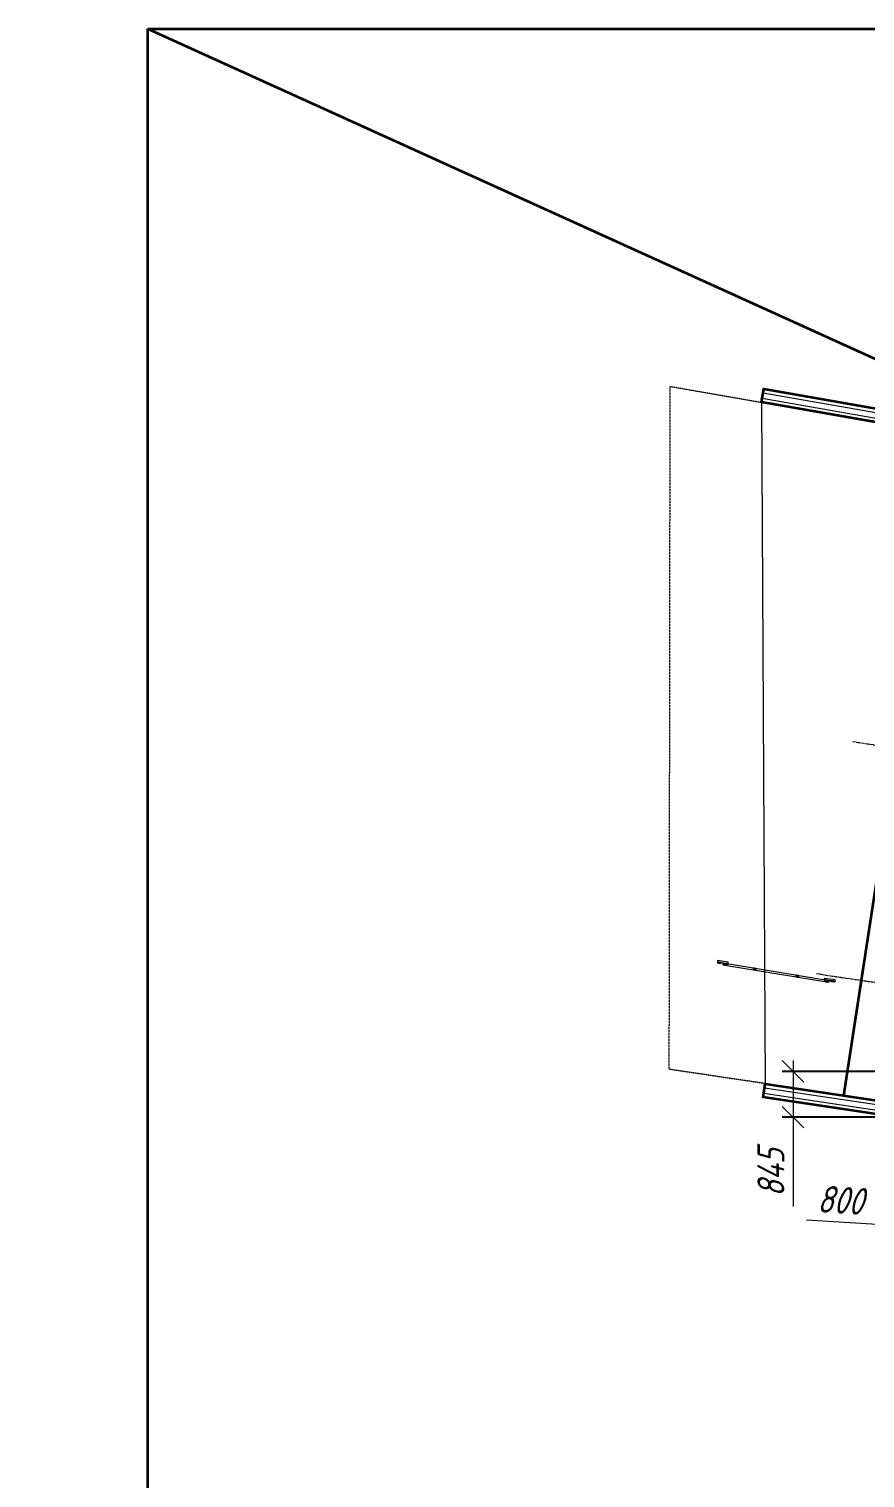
# Model space of a CAD drawing. Header units: millimetres. Extents: x 263685 to 14136308, y -2404013 to 2433772.
# Drawn here: x 6807863 to 6823328, y -747820 to -721015 of the extents above; entities that cross this region are included whole.
import ezdxf
from ezdxf import colors
from ezdxf.entities.mleader import LeaderData, LeaderLine
from ezdxf.math import Vec2, Vec3

# ---------------------------------------------------------------- set-up
doc = ezdxf.new("R2010")
doc.units = ezdxf.units.MM
for name, pattern in [('K5LT_AXLED', [19.5, 15, -1.5, 1.5, -1.5]), ('осевая', [2, 1.25, -0.25, 0.25, -0.25]), ('Штриховая', [3, 2, -1])]:
    doc.linetypes.add(name, pattern=pattern)
for name, color, linetype, lineweight in [('(m)Металл', 7, 'Continuous', 25), ('(m)Размер', 5, 'Continuous', 18), ('(m)Штриховка', 8, 'Continuous', 9), ('1-Бетон', 106, 'Continuous', 35), ('ИС_Med', 7, 'Continuous', 35), ('ИС_Мвн', 3, 'Continuous', 18), ('ИС_МП_Тон', 3, 'Continuous', 18), ('ИС_МП_Штр', 2, 'Continuous', 9), ('ИС_ОПОР_Невид', 4, 'Штриховая', 18), ('ИС_Ось', 3, 'осевая', 18), ('ИС_Разм', 3, 'Continuous', 18), ('ИС_Тонкая', 3, 'Continuous', 18)]:
    doc.layers.add(name, color=color, linetype=linetype, lineweight=lineweight)
doc.layers.add('0 VIEW0', color=7, linetype='Continuous')
doc.styles.add('0', font='isocpeur.ttf', dxfattribs={"width": 0.8, "oblique": 15})
doc.styles.add('ISOCPEUR', font='isocpeur.ttf', dxfattribs={"width": 0.8, "oblique": 15, "height": 2.5})
doc.dimstyles.new('М200', dxfattribs={"dimscale": 200, "dimtxt": 2.5, "dimasz": 2, "dimexe": 1, "dimexo": 1, "dimgap": 0.8, "dimtad": 1, "dimdec": 0, "dimzin": 0, "dimdsep": 46, "dimtxsty": '0', "dimblk": 'OBLIQUE', "dimcen": 0.09, "dimdle": 1, "dimclrd": 256, "dimclre": 256, "dimclrt": 256, "dimadec": 4, "dimazin": 0, "dimtfac": 1, "dimtdec": 0, "dimtmove": 1, "dimatfit": 2, "dimfxl": 1, "dimtolj": 1, "dimtzin": 0, "dimlwd": -1, "dimarcsym": 0})

# ---------------------------------------------------------------- blocks, each defined once
blk = doc.blocks.new('_OBLIQUE')
at = {"color": 0, "linetype": 'ByBlock', "lineweight": -2}
blk.add_line((0.5, 0.5), (-0.5, -0.5), dxfattribs=at)
blk = doc.blocks.new('*D1336')
at = {"layer": 'Defpoints', "color": 0, "transparency": 16777216}
for p in [(6824032, -740298), (6821997, -741145), (6823997, -741145)]:
    blk.add_point(p, dxfattribs=at)
at = {"layer": 'ИС_Разм', "lineweight": -2, "transparency": 16777216}
for p, q in [((6823832, -740298), (6821797, -740298)), ((6823797, -741145), (6821797, -741145))]:
    blk.add_line(p, q, dxfattribs=at)
at = {"layer": 'ИС_Разм', "transparency": 16777216}
for p, q in [((6821997, -740098), (6821997, -741145)), ((6821997, -741145), (6821997, -742799))]:
    blk.add_line(p, q, dxfattribs=at)
at = {"layer": 'ИС_Разм', "transparency": 16777216, "xscale": 400, "yscale": 400, "zscale": 400}
for p, rotation in [((6821997, -740298), 90), ((6821997, -741145), 270)]:
    blk.add_blockref('_OBLIQUE', p, dxfattribs=dict(at, rotation=rotation))
at = {"layer": 'ИС_Разм', "transparency": 16777216, "insert": (6821587, -742172), "char_height": 500, "attachment_point": 5, "rotation": 90, "style": '0'}
blk.add_mtext('\\A1;845', dxfattribs=at)
blk = doc.blocks.new('_None')
blk = doc.blocks.new('*D1347')
at = {"layer": 'Defpoints', "color": 0, "transparency": 16777216}
for p in [(6823998, -740847), (6824797, -740897), (6823855, -743152)]:
    blk.add_point(p, dxfattribs=at)
at = {"layer": 'ИС_Разм', "lineweight": -2, "transparency": 16777216}
for p, q in [((6823986, -741047), (6823843, -743351)), ((6824784, -741096), (6824641, -743401))]:
    blk.add_line(p, q, dxfattribs=at)
at = {"layer": 'ИС_Разм', "transparency": 16777216}
for p, q in [((6823855, -743152), (6822244, -743052)), ((6824853, -743214), (6823855, -743152))]:
    blk.add_line(p, q, dxfattribs=at)
at = {"layer": 'ИС_Разм', "transparency": 16777216, "xscale": 400, "yscale": 400, "zscale": 400}
for p, rotation in [((6823855, -743152), 176.4518805955387), ((6824654, -743201), 356.4518805955387)]:
    blk.add_blockref('_OBLIQUE', p, dxfattribs=dict(at, rotation=rotation))
at = {"layer": 'ИС_Разм', "transparency": 16777216, "insert": (6822875, -742680), "char_height": 500, "attachment_point": 5, "rotation": 356.4519, "style": '0'}
blk.add_mtext('\\A1;800', dxfattribs=at)
blk = doc.blocks.new('крепление 1')
at = {"layer": '(m)Металл'}
for points in [[(-3953, -39257), (-3893, -39257), (-3893, -39262), (-3953, -39262)], [(-3753, -39257), (-3813, -39257), (-3813, -39262), (-3753, -39262)]]:
    blk.add_lwpolyline(points, close=True, dxfattribs=at)
at = {"layer": '(m)Размер'}
for p, q in [((-3941, -39257), (-3941, -39256)), ((-3941, -39256), (-3933, -39256)), ((-3933, -39257), (-3941, -39257)), ((-3939, -39250), (-3940, -39251)), ((-3940, -39251), (-3940, -39256)), ((-3940, -39256), (-3933, -39256)), ((-3933, -39250), (-3939, -39250)), ((-3937, -39251), (-3937, -39256)), ((-3937, -39256), (-3937, -39262)), ((-3933, -39250), (-3927, -39250)), ((-3925, -39256), (-3933, -39256)), ((-3925, -39256), (-3933, -39256)), ((-3933, -39257), (-3925, -39257)), ((-3929, -39251), (-3929, -39256)), ((-3929, -39256), (-3929, -39262)), ((-3927, -39250), (-3925, -39251)), ((-3925, -39251), (-3925, -39256)), ((-3925, -39257), (-3925, -39256)), ((-3781, -39257), (-3781, -39256)), ((-3781, -39256), (-3773, -39256)), ((-3773, -39257), (-3781, -39257)), ((-3779, -39250), (-3780, -39251)), ((-3780, -39251), (-3780, -39256)), ((-3780, -39256), (-3773, -39256)), ((-3773, -39250), (-3779, -39250)), ((-3777, -39256), (-3777, -39262)), ((-3776, -39251), (-3776, -39256)), ((-3773, -39250), (-3767, -39250)), ((-3765, -39256), (-3773, -39256)), ((-3765, -39256), (-3773, -39256)), ((-3773, -39257), (-3765, -39257)), ((-3769, -39251), (-3769, -39256)), ((-3769, -39256), (-3769, -39262)), ((-3767, -39250), (-3765, -39251)), ((-3765, -39251), (-3765, -39256)), ((-3765, -39257), (-3765, -39256))]:
    blk.add_line(p, q, dxfattribs=at)
for points in [[(-3753, -39292), (-3953, -39292), (-3953, -39262), (-3753, -39262)], [(-3753, -39265), (-3953, -39265), (-3953, -39262), (-3753, -39262)]]:
    blk.add_lwpolyline(points, close=True, dxfattribs=at)
for centre, radius, start, end in [((-3938, -39253), 2.64, 46.7539, 119.0633), ((-3933, -39260), 9.55, 90, 113.1373), ((-3937, -39256), 0.6, 0, 90), ((-3933, -39260), 9.55, 66.8627, 90), ((-3927, -39253), 2.64, 60.9367, 133.2461), ((-3928, -39256), 0.6, 90, 180), ((-3778, -39253), 2.64, 46.7539, 119.0633), ((-3777, -39256), 0.6, 0, 90), ((-3773, -39260), 9.55, 90, 113.1373), ((-3773, -39260), 9.55, 66.8627, 90), ((-3767, -39253), 2.64, 60.9367, 133.2461), ((-3768, -39256), 0.6, 90, 180)]:
    blk.add_arc(centre, radius, start, end, dxfattribs=at)
at = {"layer": '0 VIEW0', "color": 0, "linetype": 'K5LT_AXLED', "lineweight": 18}
for p, q in [((-3933, -39247), (-3933, -39262)), ((-3773, -39247), (-3773, -39262))]:
    blk.add_line(p, q, dxfattribs=at)
blk = doc.blocks.new('*U1312')
at = {"layer": '(m)Размер', "xscale": -1, "rotation": 180}
blk.add_blockref('крепление 1', (3853, -39270), dxfattribs=at)
blk = doc.blocks.new('*U1313')
at = {"layer": 'ИС_Тонкая', "color": 0, "linetype": 'ByBlock', "lineweight": -2}
blk.add_blockref('*U1312', (0, 0), dxfattribs=at)
blk = doc.blocks.new('*U1314')
at = {"layer": '(m)Размер', "xscale": -1, "rotation": 180}
blk.add_blockref('крепление 1', (3853, -39270), dxfattribs=at)
blk = doc.blocks.new('*U1315')
at = {"layer": 'ИС_Тонкая', "color": 0, "linetype": 'ByBlock', "lineweight": -2}
blk.add_blockref('*U1314', (0, 0), dxfattribs=at)
blk = doc.blocks.new('Грязезащита_план')
at = {"layer": '(m)Штриховка'}
h = blk.add_hatch(dxfattribs=at)
h.set_pattern_fill('ANSI31', color=256, angle=90)
h.set_pattern_definition([(135, (330937.5908, 54764.3752), (-2.24506403, -2.24506403), [])])
h.paths.add_polyline_path([(257769, 68362, -0.414214), (257764, 68358), (257743, 68358, -0.414214), (257739, 68362), (257739, 68383, -0.414214), (257743, 68388), (257764, 68388, -0.414214), (257769, 68383)])
h.paths.add_polyline_path([(257766, 68362, -0.414214), (257764, 68361), (257743, 68361, -0.414214), (257742, 68362), (257742, 68383, -0.414214), (257743, 68385), (257764, 68385, -0.414214), (257766, 68383)], flags=16)
h = blk.add_hatch(dxfattribs=at)
h.set_pattern_fill('ANSI31', color=256, angle=90)
h.set_pattern_definition([(135, (289836.5652, 54764.3752), (-2.24506403, -2.24506403), [])])
h.paths.add_polyline_path([(257739, 68362, 0.414214), (257743, 68358), (257764, 68358, 0.414214), (257769, 68362), (257769, 68383, 0.414214), (257764, 68388), (257743, 68388, 0.414214), (257739, 68383)])
h.paths.add_polyline_path([(257742, 68362, 0.414214), (257743, 68361), (257764, 68361, 0.414214), (257766, 68362), (257766, 68383, 0.414214), (257764, 68385), (257743, 68385, 0.414214), (257742, 68383)], flags=16)
h = blk.add_hatch(dxfattribs=at)
h.set_pattern_fill('ANSI31', color=256, angle=90)
h.set_pattern_definition([(135, (331737.5908, 54764.3752), (-2.24506403, -2.24506403), [])])
h.paths.add_polyline_path([(258569, 68362, -0.414214), (258564, 68358), (258543, 68358, -0.414214), (258539, 68362), (258539, 68383, -0.414214), (258543, 68388), (258564, 68388, -0.414214), (258569, 68383)])
h.paths.add_polyline_path([(258566, 68362, -0.414214), (258564, 68361), (258543, 68361, -0.414214), (258542, 68362), (258542, 68383, -0.414214), (258543, 68385), (258564, 68385, -0.414214), (258566, 68383)], flags=16)
h = blk.add_hatch(dxfattribs=at)
h.set_pattern_fill('ANSI31', color=256, angle=90)
h.set_pattern_definition([(135, (290636.5652, 54764.3752), (-2.24506403, -2.24506403), [])])
h.paths.add_polyline_path([(258539, 68362, 0.414214), (258543, 68358), (258564, 68358, 0.414214), (258569, 68362), (258569, 68383, 0.414214), (258564, 68388), (258543, 68388, 0.414214), (258539, 68383)])
h.paths.add_polyline_path([(258542, 68362, 0.414214), (258543, 68361), (258564, 68361, 0.414214), (258566, 68362), (258566, 68383, 0.414214), (258564, 68385), (258543, 68385, 0.414214), (258542, 68383)], flags=16)
h = blk.add_hatch(dxfattribs=at)
h.set_pattern_fill('ANSI31', color=256, angle=90)
h.set_pattern_definition([(135, (332287.5857, 54764.3758), (-2.24506403, -2.24506403), [])])
h.paths.add_polyline_path([(259119, 68362, -0.414214), (259114, 68358), (259093, 68358, -0.414214), (259089, 68362), (259089, 68383, -0.414214), (259093, 68388), (259114, 68388, -0.414214), (259119, 68383)])
h.paths.add_polyline_path([(259116, 68362, -0.414214), (259114, 68361), (259093, 68361, -0.414214), (259092, 68362), (259092, 68383, -0.414214), (259093, 68385), (259114, 68385, -0.414214), (259116, 68383)], flags=16)
h = blk.add_hatch(dxfattribs=at)
h.set_pattern_fill('ANSI31', color=256, angle=90)
h.set_pattern_definition([(135, (291186.56, 54764.3758), (-2.24506403, -2.24506403), [])])
h.paths.add_polyline_path([(259089, 68362, 0.414214), (259093, 68358), (259114, 68358, 0.414214), (259119, 68362), (259119, 68383, 0.414214), (259114, 68388), (259093, 68388, 0.414214), (259089, 68383)])
h.paths.add_polyline_path([(259092, 68362, 0.414214), (259093, 68361), (259114, 68361, 0.414214), (259116, 68362), (259116, 68383, 0.414214), (259114, 68385), (259093, 68385, 0.414214), (259092, 68383)], flags=16)
at = {"layer": 'ИС_МП_Штр'}
h = blk.add_hatch(dxfattribs=at)
h.set_pattern_fill('ANSI31', color=256, angle=90)
h.set_pattern_definition([(135, (290287.5847, 54764.3752), (-2.24506403, -2.24506403), [])])
h.paths.add_polyline_path([(257190, 68362, 0.414214), (257194, 68358), (257215, 68358, 0.414214), (257220, 68362), (257220, 68383, 0.414214), (257215, 68388), (257194, 68388, 0.414214), (257190, 68383)])
h.paths.add_polyline_path([(257193, 68362, 0.414214), (257194, 68361), (257215, 68361, 0.414214), (257217, 68362), (257217, 68383, 0.414214), (257215, 68385), (257194, 68385, 0.414214), (257193, 68383)], flags=16)
at = {"layer": '(m)Металл'}
for points in [[(257739, 68362), (257739, 68383, -0.414214), (257743, 68388), (257764, 68388, -0.414214), (257769, 68383), (257769, 68362, -0.414214), (257764, 68358), (257743, 68358, -0.414214)], [(257742, 68362), (257742, 68383, -0.414214), (257743, 68385), (257764, 68385, -0.414214), (257766, 68383), (257766, 68362, -0.414214), (257764, 68361), (257743, 68361, -0.414214)], [(258539, 68362), (258539, 68383, -0.414214), (258543, 68388), (258564, 68388, -0.414214), (258569, 68383), (258569, 68362, -0.414214), (258564, 68358), (258543, 68358, -0.414214)], [(258542, 68362), (258542, 68383, -0.414214), (258543, 68385), (258564, 68385, -0.414214), (258566, 68383), (258566, 68362, -0.414214), (258564, 68361), (258543, 68361, -0.414214)], [(259089, 68362), (259089, 68383, -0.414214), (259093, 68388), (259114, 68388, -0.414214), (259119, 68383), (259119, 68362, -0.414214), (259114, 68358), (259093, 68358, -0.414214)], [(259092, 68362), (259092, 68383, -0.414214), (259093, 68385), (259114, 68385, -0.414214), (259116, 68383), (259116, 68362, -0.414214), (259114, 68361), (259093, 68361, -0.414214)]]:
    blk.add_lwpolyline(points, format="xyb", close=True, dxfattribs=at)
at = {"layer": 'ИС_МП_Тон'}
for p, q in [((259149, 68388), (257159, 68388)), ((257159, 68358), (259149, 68358))]:
    blk.add_line(p, q, dxfattribs=at)
for points in [[(257190, 68362), (257190, 68383, -0.414214), (257194, 68388), (257215, 68388, -0.414214), (257220, 68383), (257220, 68362, -0.414214), (257215, 68358), (257194, 68358, -0.414214)], [(257193, 68362), (257193, 68383, -0.414214), (257194, 68385), (257215, 68385, -0.414214), (257217, 68383), (257217, 68362, -0.414214), (257215, 68361), (257194, 68361, -0.414214)]]:
    blk.add_lwpolyline(points, format="xyb", close=True, dxfattribs=at)
at = {"layer": 'ИС_Разм'}
for points in [[(257159, 68388), (257159, 68358), (257159, 68358)], [(259149, 68388), (259149, 68358), (259149, 68358)]]:
    blk.add_lwpolyline(points, dxfattribs=at)

msp = doc.modelspace()

# ---------------------------------------------------------------- linework, layer by layer
at = {"layer": 'ИС_Med', "color": 1}
for points in [[(6823917.4884, -728358.8733), (6821411.9758, -727918.2871), (6821455.267, -727672.1003), (6823917.4884, -728105.0738)], [(6823917.4884, -741145.0738), (6821444.8295, -740776.3489), (6821481.6981, -740529.1087), (6823917.4884, -740892.3357)]]:
    msp.add_lwpolyline(points, dxfattribs=at)
at = {"layer": 'ИС_Ось', "ltscale": 40, "flags": 128}
msp.add_lwpolyline([(6822433.3126, -738489.4947, 0.0082607942), (6825193.3785, -738874.8453, 0.0082607942)], format="xyb", dxfattribs=at)
at = {"layer": 'ИС_Тонкая'}
for p, q in [((6821442.2775, -727745.9687), (6823917.4884, -728181.2245)), ((6821424.9585, -727844.4576), (6823917.4884, -728282.7589)), ((6821470.6402, -740603.2628), (6823917.4884, -740968.1388)), ((6821455.8912, -740702.1692), (6823917.4884, -741069.2445))]:
    msp.add_line(p, q, dxfattribs=at)

# ---------------------------------------------------------------- block references
at = {"layer": 'Defpoints', "color": 4, "rotation": 350.5885101361372}
msp.add_blockref('Грязезащита_план', (6555820.9009, -763710.9192), dxfattribs=at)
at = {"layer": 'ИС_Тонкая'}
for name, p, rotation in [('*U1315', (6820696.6882, -738286.9732), 351.1068672301203), ('*U1313', (6822671.7858, -738613.9844), 352.4180619815263)]:
    msp.add_blockref(name, p, dxfattribs=dict(at, rotation=rotation))

# ---------------------------------------------------------------- dimensions: what is measured, and where the dimension line sits
at = {"layer": 'ИС_Разм'}
dim = msp.add_linear_dim(base=(6821997.4879, -741145.0738), p1=(6824032.0883, -740298.1199), p2=(6823997.4879, -741145.0738), angle=90, dimstyle='М200', override={"dimrnd": 5, "dimtmove": 0}, dxfattribs=at)
dim.commit()
dim.dimension.update_dxf_attribs({"geometry": '*D1336', "text_midpoint": (6821587.4879, -742172.0611)})
dim = msp.add_aligned_dim(p1=(6824796.5171, -740896.575), p2=(6823998.0506, -740847.0656), distance=2309.1162, dimstyle='М200', override={"dimrnd": 5, "dimtmove": 0}, dxfattribs=at)
dim.commit()
dim.dimension.update_dxf_attribs({"geometry": '*D1347', "text_midpoint": (6822875.4633, -742680.2224)})

# ---------------------------------------------------------------- leaders
at = {"layer": 'ИС_Мвн'}
ml = msp.add_multileader_mtext('Standard', dxfattribs=at)
ml.set_content('\\A1;Ось трассы', color=256, style='ISOCPEUR')
ml.set_leader_properties(color=256, linetype='ByLayer', lineweight=-1)
ml.set_arrow_properties(name='NONE')
ml.build(insert=Vec2(0, 0))
ml.multileader.update_dxf_attribs({"text_left_attachment_type": 6, "text_right_attachment_type": 6, "dogleg_length": 0.36, "arrow_head_size": 5.4, "scale": 50})
ctx = ml.context
ctx.base_point, ctx.scale, ctx.char_height, ctx.arrow_head_size, ctx.landing_gap_size, ctx.plane_origin, ctx.plane_x_axis, ctx.plane_y_axis = Vec3(6846377.8044, -734635.9917), 50, 500, 5.4, 2.7, Vec3(6853746.4111, -738505.6443), Vec3(0.9999957085, -0.0029296839), Vec3(0.0029296839, 0.9999957085)
ctx.left_attachment, ctx.right_attachment, ctx.text_align_type = 6, 6, 1
notes = []
notes.append((ctx, [(0, (1, 1, 0), (6846375.1968, -734635.984), (0.9999957085, -0.0029296839), 2.6075, [(0, [(6845977.0605, -735327.476)], 0, [])])]))
ctx.mtext.insert, ctx.mtext.text_direction, ctx.mtext.rotation, ctx.mtext.width, ctx.mtext.defined_height, ctx.mtext.alignment, ctx.mtext.flow_direction = Vec3(6847829.3897, -733990.2416), Vec3(0.9999957085, -0.0029296839), 6.2802556191, 3041.153567, 1483.3333, 2, 5
ctx.mtext.has_bg_fill, ctx.mtext.bg_color, ctx.mtext.bg_scale_factor, ctx.mtext.bg_transparency, ctx.mtext.use_window_bg_color = 1, -1027028792, 1.5, 0, 1
for ctx, leaders in notes:
    for number, flags, end, landing, length, lines in leaders:
        leader = LeaderData()
        leader.index, (leader.has_last_leader_line, leader.has_dogleg_vector, leader.attachment_direction) = number, flags
        leader.last_leader_point, leader.dogleg_vector, leader.dogleg_length = Vec3(end), Vec3(landing), length
        for number, points, colour, breaks in lines:
            line = LeaderLine()
            line.index, line.vertices, line.color, line.breaks = number, Vec3.list(points), colors.encode_raw_color(colour), breaks
            leader.lines.append(line)
        ctx.leaders.append(leader)

# ---------------------------------------------------------------- next in the draw order: linework, layer by layer
at = {"layer": '1-Бетон'}
msp.add_lwpolyline([(6810060.4881, -721015.3838), (6885353.5101, -721015.3838), (6885353.5101, -755175.1726), (6810060.4881, -755175.1726)], close=True, dxfattribs=at)
msp.add_lwpolyline([(6810060.4881, -721015.3838), (6885353.5101, -755175.1726)], dxfattribs=at)
at = {"layer": 'ИС_Med', "color": 2}
msp.add_line((6822937.0762, -740746.1359), (6824854.4139, -728178.1362), dxfattribs=at)
at = {"layer": 'ИС_ОПОР_Невид', "color": 4, "ltscale": 0.5}
msp.add_lwpolyline([(6823657.4884, -740843.4537), (6823657.4884, -728323.1531), (6819717.9262, -727630.3941), (6819701.2341, -740253.4939)], close=True, dxfattribs=at)
at = {"layer": 'ИС_Ось', "ltscale": 40, "flags": 128}
msp.add_lwpolyline([(6823105.1286, -734196.7464, 0.0106856483), (6826493.5548, -734653.086, 0.0123053081), (6830976.192, -735042.7918, 0.0087892888), (6835471.4988, -735243.1058, 0.005273486), (6839970.8092, -735316.9292, 0.0017578143), (6844470.7869, -735327.476), (6866952.7788, -735327.476)], format="xyb", dxfattribs=at)
at = {"layer": 'ИС_Тонкая'}
msp.add_line((6821411.9758, -727918.2871), (6821481.6981, -740529.1087), dxfattribs=at)

doc.saveas('drawing.dxf')
